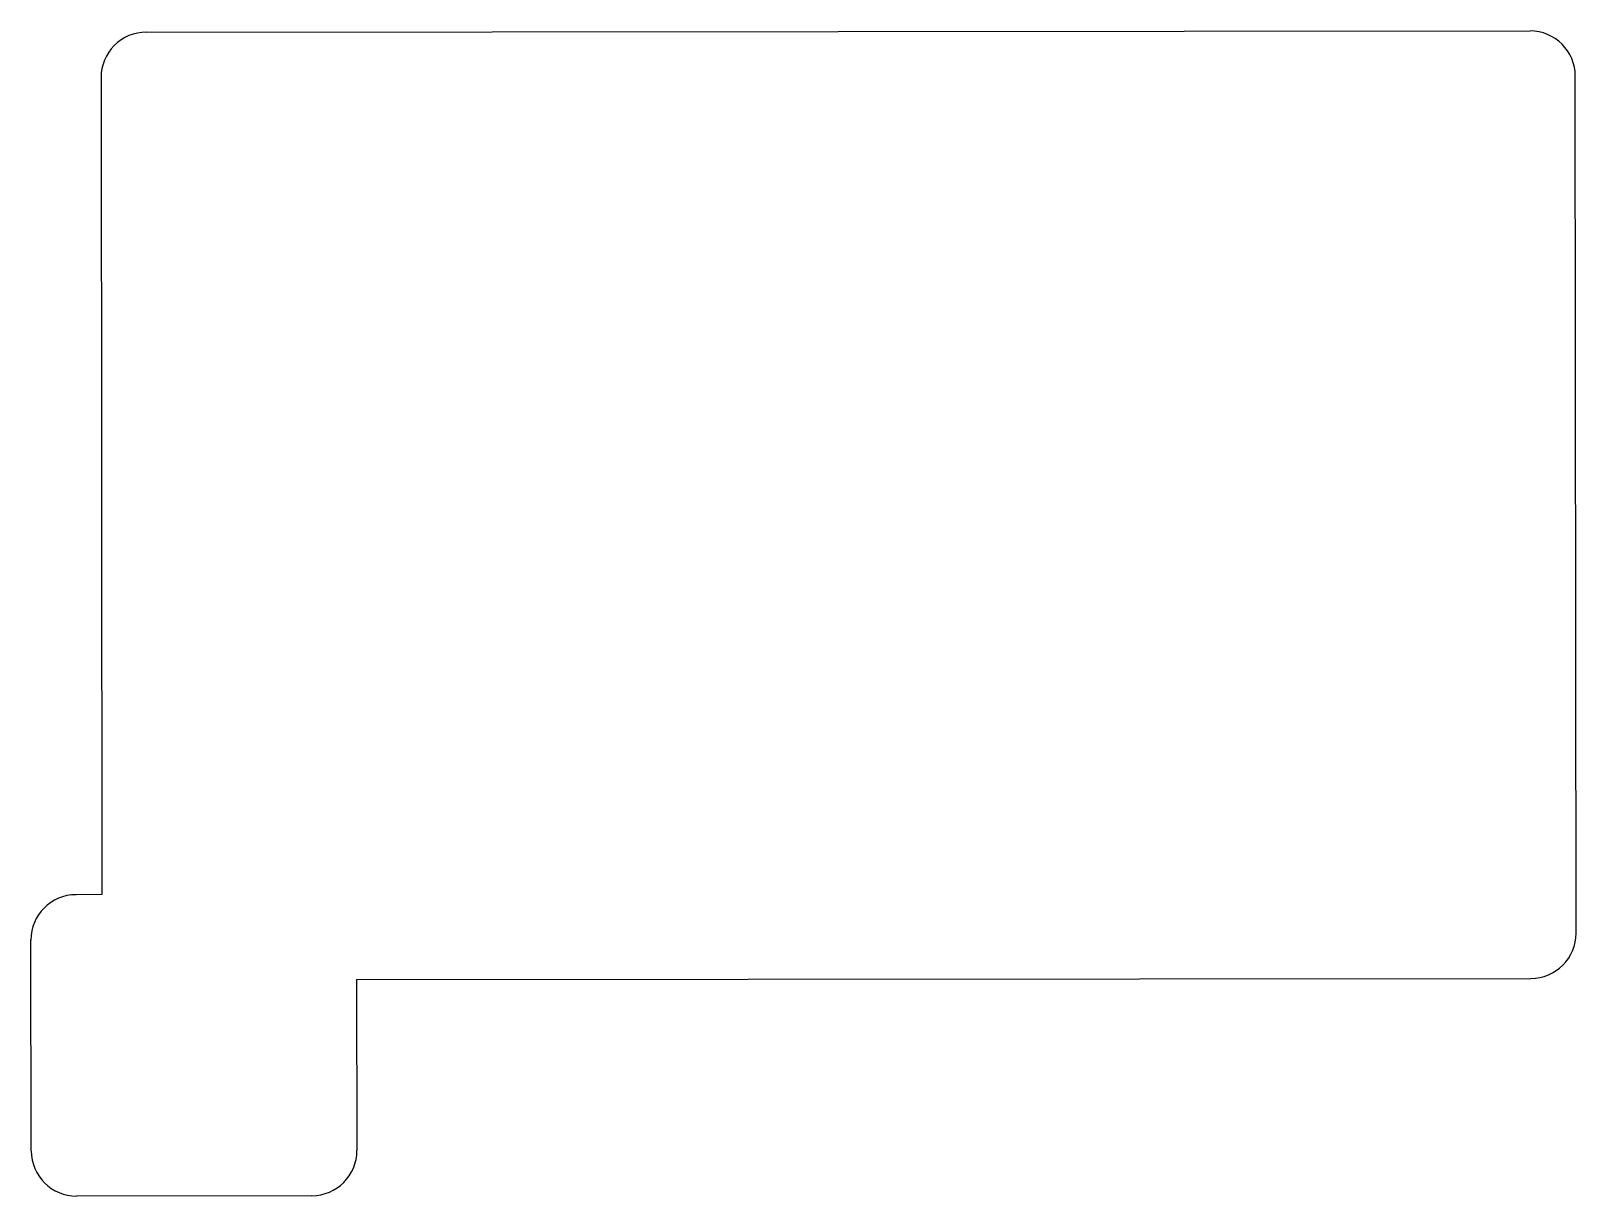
# Model space of a CAD drawing. Extents: x -106 to -3, y 17 to 94.
import ezdxf

# ---------------------------------------------------------------- set-up
doc = ezdxf.new("R2010")
doc.units = 0
doc.header["$MEASUREMENT"] = 0

msp = doc.modelspace()

# ---------------------------------------------------------------- linework, layer by layer
at = {"linetype": 'Continuous'}
for p, q in [((-98.34, 93.95), (-6.54, 94.03)), ((-101.34, 90.95), (-101.29, 36.73)), ((-3.49, 34.17), (-3.54, 91.04)), ((-101.29, 36.73), (-103, 36.72)), ((-105.97, 19.72), (-106, 33.72)), ((-84.39, 31.1), (-6.48, 31.17)), ((-84.39, 31.1), (-84.37, 19.76)), ((-87.37, 16.75), (-102.97, 16.72))]:
    msp.add_line(p, q, dxfattribs=at)
for centre, start, end in [((-98.34, 90.95), 90.0509, 180.0513), ((-6.54, 91.03), 0.0513, 90.0509), ((-103, 33.72), 90.1025, 180.1025), ((-6.49, 34.17), 270.0513, 0.0513), ((-102.97, 19.72), 180.1025, 270.1025), ((-87.37, 19.75), 270.1025, 0.1025)]:
    msp.add_arc(centre, 3, start, end, dxfattribs=at)

doc.saveas('drawing.dxf')
